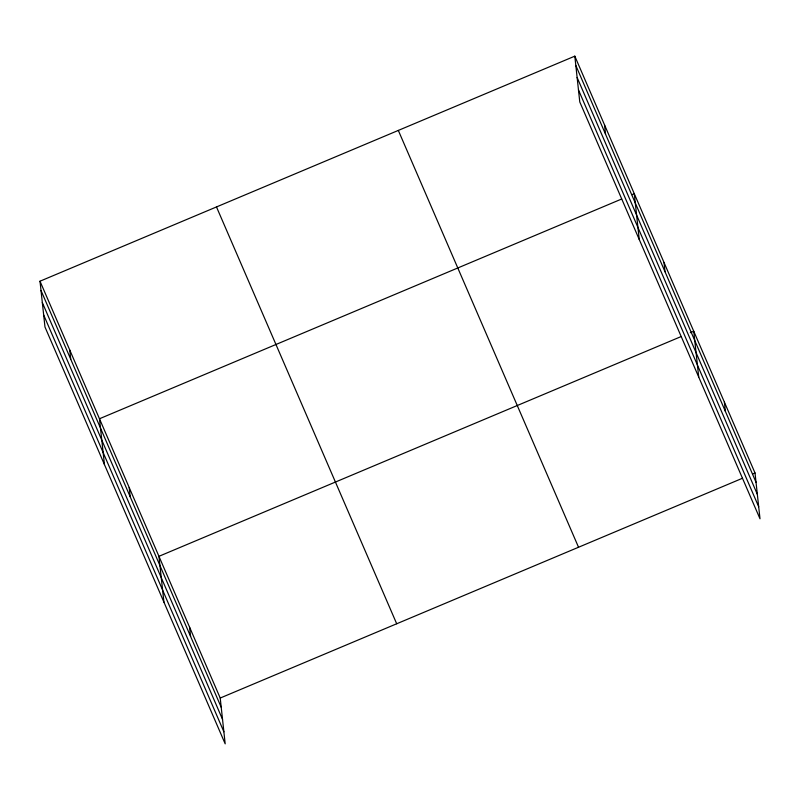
<?xml version="1.0" encoding="UTF-8"?>
<svg xmlns="http://www.w3.org/2000/svg" width="800" height="800" viewBox="0 0 800 800"><rect width="100%" height="100%" fill="white"/><g stroke="black" fill="none" stroke-linecap="round" stroke-linejoin="round"><path stroke-width="1.2" d="M40 281.21L220.22 698.04L225.19 743.85L44.98 327.02L40 281.21L574.81 56.15L755.02 472.98L760 518.79L579.78 101.96L574.81 56.15M621.67 199.01L99.47 418.76L104.45 464.57M631.99 194.67L634.28 193.7L639.25 239.52M681.14 336.56L158.94 556.32L163.92 602.13M690.31 332.7L693.75 331.26L698.73 377.07M220.22 698.04L742.42 478.28M752.73 473.94L755.02 472.98M575.81 65.43L756.03 482.26M577.12 77.49L757.34 494.31M578.47 89.91L758.69 506.73M398.32 130.42L578.54 547.25M216.49 206.94L396.7 623.77M41.01 290.49L221.23 707.32M42.32 302.55L222.53 719.37M43.67 314.97L223.88 731.79M724.39 402.12L725.39 411.4M664.01 262.48L665.02 271.76M604.54 124.93L605.55 134.21M189.58 627.18L190.59 636.45M129.21 487.54L130.22 496.82M69.74 349.99L70.74 359.27"/></g></svg>
